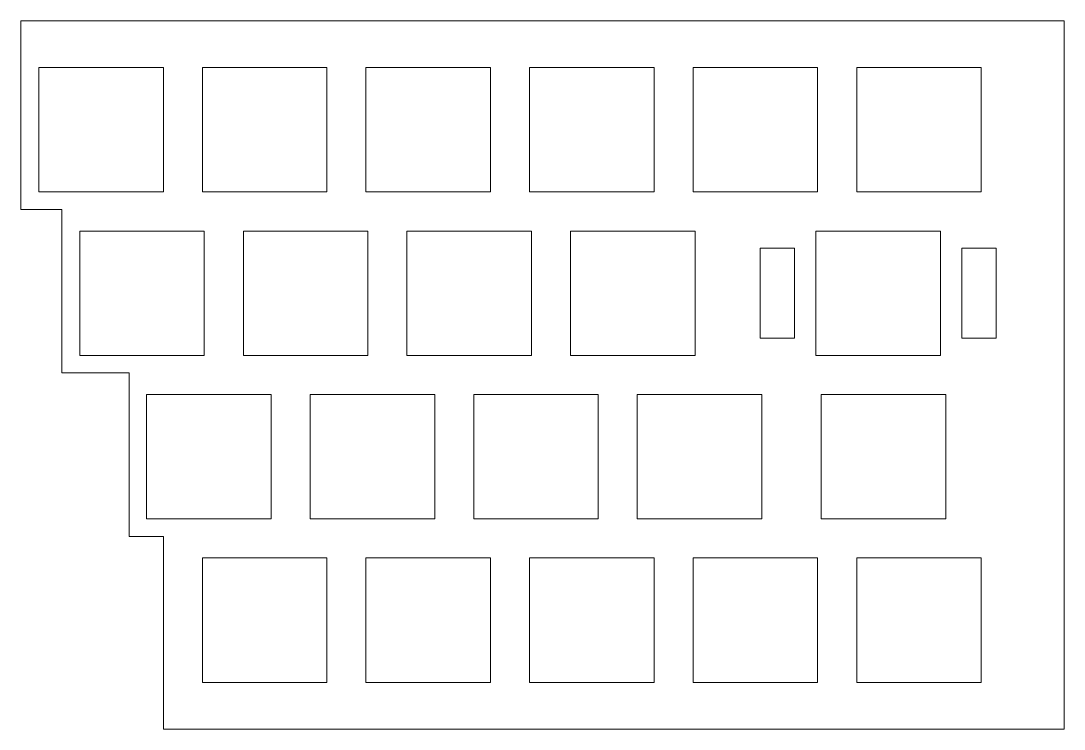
# Model space of a CAD drawing. Header units: inches. Extents: x 148 to 269, y -141 to -59.
import ezdxf

# ---------------------------------------------------------------- set-up
doc = ezdxf.new("R2010")
doc.units = ezdxf.units.IN
doc.header["$MEASUREMENT"] = 0
doc.layers.add('Split Right w_ tolerance', color=7, linetype='Continuous')

# ---------------------------------------------------------------- blocks, each defined once
blk = doc.blocks.new('block 3')
at = {"layer": 'Split Right w_ tolerance', "color": 242, "lineweight": 18, "true_color": 0xbe1621}
blk.add_lwpolyline([(149.89, -78.67), (149.89, -64.18), (164.39, -64.18), (164.39, -78.67), (149.89, -78.67)], dxfattribs=at)
blk = doc.blocks.new('block 4')
at = {"layer": 'Split Right w_ tolerance', "color": 242, "lineweight": 18, "true_color": 0xbe1621}
blk.add_lwpolyline([(168.94, -78.67), (168.94, -64.18), (183.44, -64.18), (183.44, -78.67), (168.94, -78.67)], dxfattribs=at)
blk = doc.blocks.new('block 5')
at = {"layer": 'Split Right w_ tolerance', "color": 242, "lineweight": 18, "true_color": 0xbe1621}
blk.add_lwpolyline([(187.99, -78.67), (187.99, -64.18), (202.49, -64.18), (202.49, -78.67), (187.99, -78.67)], dxfattribs=at)
blk = doc.blocks.new('block 6')
at = {"layer": 'Split Right w_ tolerance', "color": 242, "lineweight": 18, "true_color": 0xbe1621}
blk.add_lwpolyline([(207.04, -78.67), (207.04, -64.18), (221.54, -64.18), (221.54, -78.67), (207.04, -78.67)], dxfattribs=at)
blk = doc.blocks.new('block 7')
at = {"layer": 'Split Right w_ tolerance', "color": 242, "lineweight": 18, "true_color": 0xbe1621}
blk.add_lwpolyline([(226.09, -78.67), (226.09, -64.18), (240.59, -64.18), (240.59, -78.67), (226.09, -78.67)], dxfattribs=at)
blk = doc.blocks.new('block 8')
at = {"layer": 'Split Right w_ tolerance', "color": 242, "lineweight": 18, "true_color": 0xbe1621}
blk.add_lwpolyline([(245.14, -78.67), (245.14, -64.18), (259.64, -64.18), (259.64, -78.67), (245.14, -78.67)], dxfattribs=at)
blk = doc.blocks.new('block 9')
at = {"layer": 'Split Right w_ tolerance', "color": 242, "lineweight": 18, "true_color": 0xbe1621}
blk.add_lwpolyline([(154.66, -97.72), (154.66, -83.23), (169.16, -83.23), (169.16, -97.72), (154.66, -97.72)], dxfattribs=at)
blk = doc.blocks.new('block 10')
at = {"layer": 'Split Right w_ tolerance', "color": 242, "lineweight": 18, "true_color": 0xbe1621}
blk.add_lwpolyline([(173.71, -97.72), (173.71, -83.23), (188.21, -83.23), (188.21, -97.72), (173.71, -97.72)], dxfattribs=at)
blk = doc.blocks.new('block 11')
at = {"layer": 'Split Right w_ tolerance', "color": 242, "lineweight": 18, "true_color": 0xbe1621}
blk.add_lwpolyline([(192.76, -97.72), (192.76, -83.23), (207.26, -83.23), (207.26, -97.72), (192.76, -97.72)], dxfattribs=at)
blk = doc.blocks.new('block 12')
at = {"layer": 'Split Right w_ tolerance', "color": 242, "lineweight": 18, "true_color": 0xbe1621}
blk.add_lwpolyline([(211.81, -97.72), (211.81, -83.23), (226.31, -83.23), (226.31, -97.72), (211.81, -97.72)], dxfattribs=at)
blk = doc.blocks.new('block 14')
at = {"layer": 'Split Right w_ tolerance', "color": 242, "lineweight": 18, "true_color": 0xbe1621}
for points in [[(233.88, -95.72), (233.88, -85.23), (237.88, -85.23), (237.88, -95.72), (233.88, -95.72)], [(257.38, -95.72), (257.38, -85.23), (261.38, -85.23), (261.38, -95.72), (257.38, -95.72)]]:
    blk.add_lwpolyline(points, dxfattribs=at)
blk = doc.blocks.new('block 13')
at = {"layer": 'Split Right w_ tolerance', "color": 242, "lineweight": 18, "true_color": 0xbe1621}
blk.add_lwpolyline([(240.38, -97.72), (240.38, -83.23), (254.88, -83.23), (254.88, -97.72), (240.38, -97.72)], dxfattribs=at)
at = {"layer": 'Split Right w_ tolerance'}
blk.add_blockref('block 14', (0, 0), dxfattribs=at)
blk = doc.blocks.new('block 15')
at = {"layer": 'Split Right w_ tolerance', "color": 242, "lineweight": 18, "true_color": 0xbe1621}
blk.add_lwpolyline([(162.44, -116.77), (162.44, -102.28), (176.94, -102.28), (176.94, -116.77), (162.44, -116.77)], dxfattribs=at)
blk = doc.blocks.new('block 16')
at = {"layer": 'Split Right w_ tolerance', "color": 242, "lineweight": 18, "true_color": 0xbe1621}
blk.add_lwpolyline([(181.49, -116.77), (181.49, -102.28), (195.99, -102.28), (195.99, -116.77), (181.49, -116.77)], dxfattribs=at)
blk = doc.blocks.new('block 17')
at = {"layer": 'Split Right w_ tolerance', "color": 242, "lineweight": 18, "true_color": 0xbe1621}
blk.add_lwpolyline([(200.54, -116.77), (200.54, -102.28), (215.04, -102.28), (215.04, -116.77), (200.54, -116.77)], dxfattribs=at)
blk = doc.blocks.new('block 18')
at = {"layer": 'Split Right w_ tolerance', "color": 242, "lineweight": 18, "true_color": 0xbe1621}
blk.add_lwpolyline([(219.59, -116.77), (219.59, -102.28), (234.09, -102.28), (234.09, -116.77), (219.59, -116.77)], dxfattribs=at)
blk = doc.blocks.new('block 19')
at = {"layer": 'Split Right w_ tolerance', "color": 242, "lineweight": 18, "true_color": 0xbe1621}
blk.add_lwpolyline([(241.02, -116.77), (241.02, -102.28), (255.52, -102.28), (255.52, -116.77), (241.02, -116.77)], dxfattribs=at)
blk = doc.blocks.new('block 20')
at = {"layer": 'Split Right w_ tolerance', "color": 242, "lineweight": 18, "true_color": 0xbe1621}
blk.add_lwpolyline([(168.94, -135.82), (168.94, -121.32), (183.44, -121.32), (183.44, -135.82), (168.94, -135.82)], dxfattribs=at)
blk = doc.blocks.new('block 21')
at = {"layer": 'Split Right w_ tolerance', "color": 242, "lineweight": 18, "true_color": 0xbe1621}
blk.add_lwpolyline([(187.99, -135.82), (187.99, -121.32), (202.49, -121.32), (202.49, -135.82), (187.99, -135.82)], dxfattribs=at)
blk = doc.blocks.new('block 22')
at = {"layer": 'Split Right w_ tolerance', "color": 242, "lineweight": 18, "true_color": 0xbe1621}
blk.add_lwpolyline([(207.04, -135.82), (207.04, -121.32), (221.54, -121.32), (221.54, -135.82), (207.04, -135.82)], dxfattribs=at)
blk = doc.blocks.new('block 23')
at = {"layer": 'Split Right w_ tolerance', "color": 242, "lineweight": 18, "true_color": 0xbe1621}
blk.add_lwpolyline([(226.09, -135.82), (226.09, -121.32), (240.59, -121.32), (240.59, -135.82), (226.09, -135.82)], dxfattribs=at)
blk = doc.blocks.new('block 24')
at = {"layer": 'Split Right w_ tolerance', "color": 242, "lineweight": 18, "true_color": 0xbe1621}
blk.add_lwpolyline([(245.14, -135.82), (245.14, -121.32), (259.64, -121.32), (259.64, -135.82), (245.14, -135.82)], dxfattribs=at)
blk = doc.blocks.new('block 2')
at = {"layer": 'Split Right w_ tolerance'}
for name in ['block 3', 'block 4', 'block 5', 'block 6', 'block 7', 'block 8', 'block 9', 'block 10', 'block 11', 'block 12', 'block 13', 'block 15', 'block 16', 'block 17', 'block 18', 'block 19', 'block 20', 'block 21', 'block 22', 'block 23', 'block 24']:
    blk.add_blockref(name, (0, 0), dxfattribs=at)

msp = doc.modelspace()

# ---------------------------------------------------------------- linework, layer by layer
at = {"layer": 'Split Right w_ tolerance', "color": 242, "lineweight": 18, "true_color": 0xbe1621}
msp.add_lwpolyline([(164.39, -141.26), (164.39, -118.8), (160.41, -118.8), (160.41, -99.75), (152.56, -99.75), (152.56, -80.7), (147.8, -80.7), (147.8, -58.74), (269.3, -58.74), (269.3, -141.26), (164.39, -141.26)], dxfattribs=at)

# ---------------------------------------------------------------- block references
at = {"layer": 'Split Right w_ tolerance'}
msp.add_blockref('block 2', (0, 0), dxfattribs=at)

doc.saveas('drawing.dxf')
